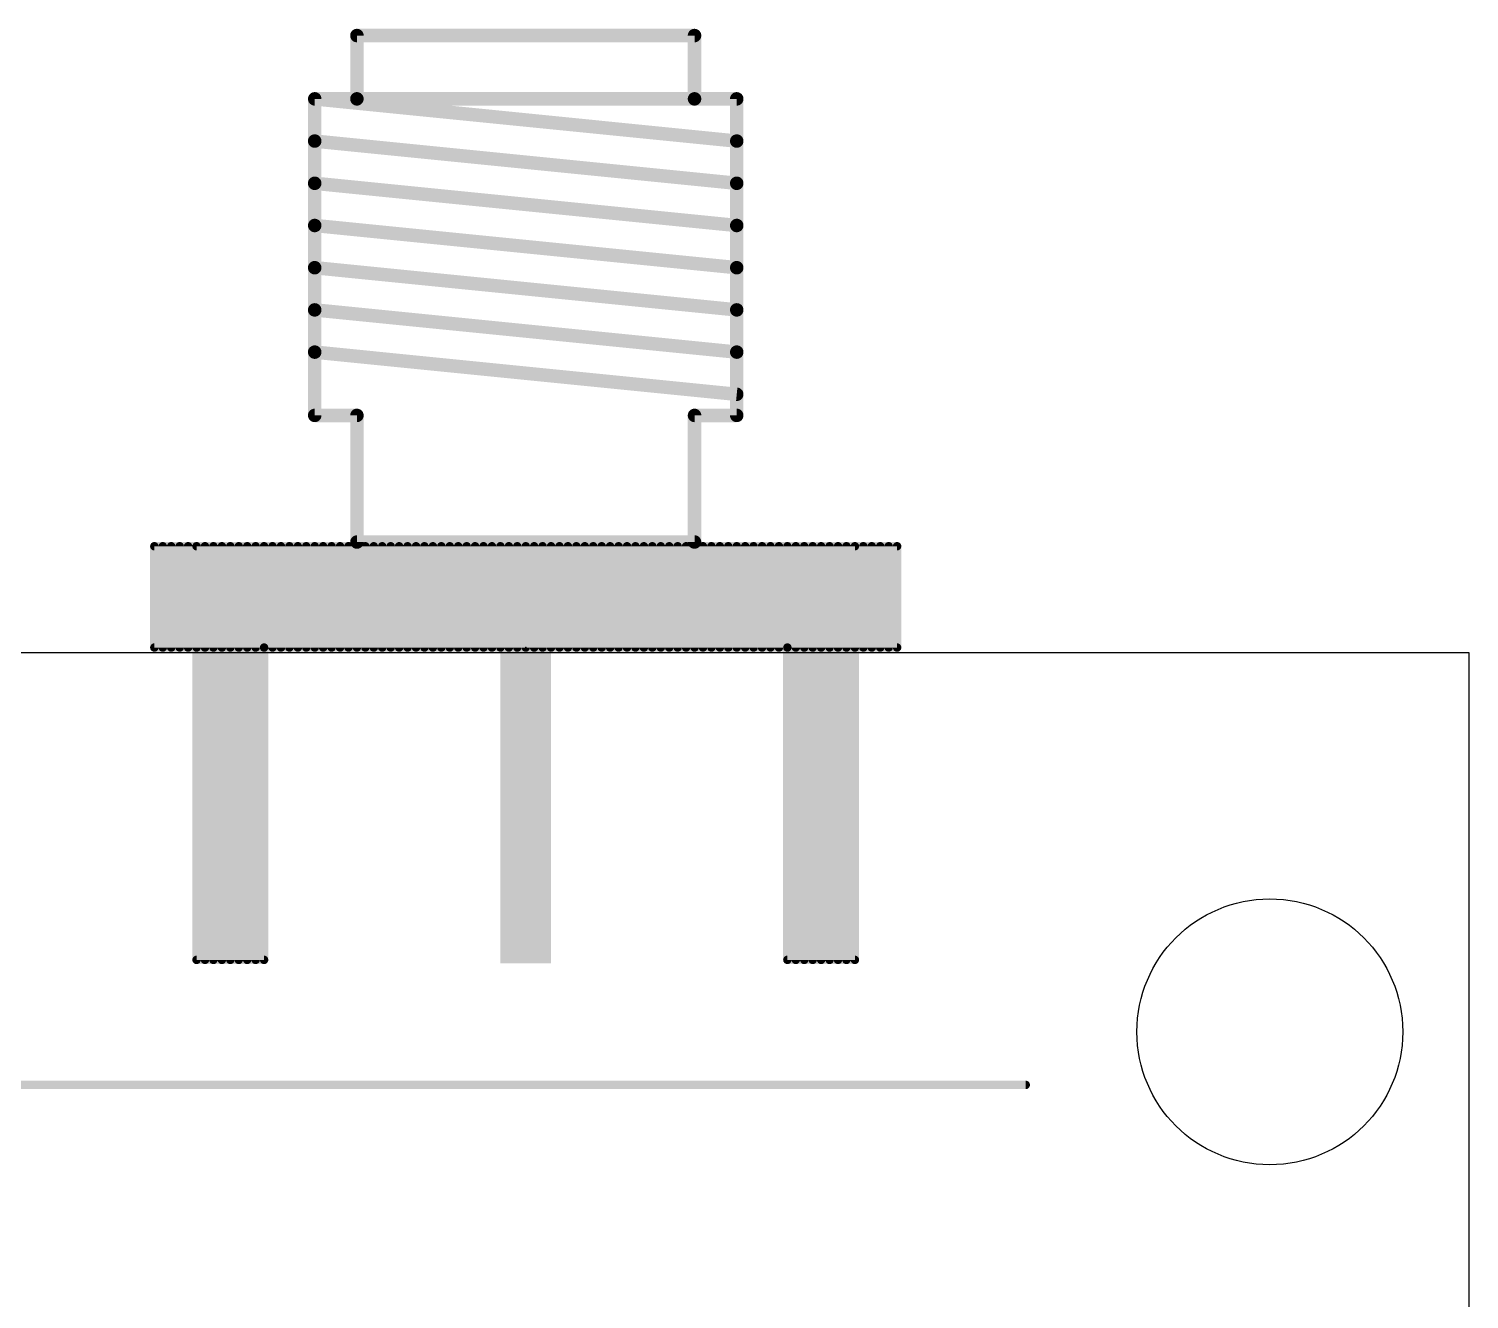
# Model space of a CAD drawing. Extents: x -5 to 95, y -7 to 91.
# Drawn here: x 73.33 to 95, y 71.98 to 91.09 of the extents above; entities that cross this region are included whole.
import ezdxf

# ---------------------------------------------------------------- set-up
doc = ezdxf.new("R2010")
doc.units = 0
for name, color, linetype in [('20', 7, 'CONTINUOUS'), ('22', 253, 'CONTINUOUS'), ('24', 7, 'CONTINUOUS'), ('52', 253, 'CONTINUOUS')]:
    doc.layers.add(name, color=color, linetype=linetype)

# ---------------------------------------------------------------- blocks, each defined once
blk = doc.blocks.new('RECT')
blk.add_solid([(-0.5, -0.5), (0.5, -0.5), (-0.5, 0.5), (0.5, 0.5)])

msp = doc.modelspace()

# ---------------------------------------------------------------- linework, layer by layer
at = {"layer": '20'}
for p, q in [((95, 81.7), (-5, 81.7)), ((95, -2.9), (95, 81.7))]:
    msp.add_line(p, q, dxfattribs=at)
msp.add_circle((92, 76), 2, dxfattribs=at)
at = {"layer": '22', "const_width": 0.127}
msp.add_lwpolyline([(88.3272, 75.2014), (70.5272, 75.2014)], dxfattribs=at)
at = {"layer": '22', "const_width": 0.0635}
msp.add_lwpolyline([(88.3272, 75.1697, 1), (88.3272, 75.2332)], format="xyb", dxfattribs=at)
at = {"layer": '24'}
msp.add_point((80.8039, 81.7817), dxfattribs=at)
at = {"layer": '52'}
for points, const_width in [([(78.2639, 90.9892), (78.2639, 90.0367)], 0.2032), ([(83.3439, 90.9892), (78.2639, 90.9892)], 0.2032), ([(83.3439, 90.0367), (83.3439, 90.9892)], 0.2032), ([(78.2639, 90.0367), (77.6289, 90.0367)], 0.2032), ([(77.6289, 90.0367), (77.6289, 89.4017)], 0.2032), ([(77.6289, 90.0367), (83.9789, 89.4017)], 0.2032), ([(78.2639, 90.0367), (83.3439, 90.0367)], 0.2032), ([(83.9789, 90.0367), (83.3439, 90.0367)], 0.2032), ([(83.9789, 89.4017), (83.9789, 90.0367)], 0.2032), ([(77.6289, 89.4017), (77.6289, 88.7667)], 0.2032), ([(77.6289, 89.4017), (83.9789, 88.7667)], 0.2032), ([(83.9789, 88.7667), (83.9789, 89.4017)], 0.2032), ([(77.6289, 88.7667), (77.6289, 88.1317)], 0.2032), ([(77.6289, 88.7667), (83.9789, 88.1317)], 0.2032), ([(83.9789, 88.1317), (83.9789, 88.7667)], 0.2032), ([(77.6289, 88.1317), (77.6289, 87.4967)], 0.2032), ([(77.6289, 88.1317), (83.9789, 87.4967)], 0.2032), ([(83.9789, 87.4967), (83.9789, 88.1317)], 0.2032), ([(77.6289, 87.4967), (77.6289, 86.8617)], 0.2032), ([(77.6289, 87.4967), (83.9789, 86.8617)], 0.2032), ([(83.9789, 86.8617), (83.9789, 87.4967)], 0.2032), ([(77.6289, 86.8617), (77.6289, 86.2267)], 0.2032), ([(77.6289, 86.8617), (83.9789, 86.2267)], 0.2032), ([(83.9789, 86.2267), (83.9789, 86.8617)], 0.2032), ([(77.6289, 86.2267), (77.6289, 85.2742)], 0.2032), ([(77.6289, 86.2267), (83.9789, 85.5917)], 0.2032), ([(83.9789, 85.2742), (83.9789, 86.2267)], 0.2032), ([(77.6289, 85.2742), (78.2639, 85.2742)], 0.2032), ([(78.2639, 85.2742), (78.2639, 83.3692)], 0.2032), ([(83.3439, 83.3692), (83.3439, 85.2742)], 0.2032), ([(83.3439, 85.2742), (83.9789, 85.2742)], 0.2032), ([(78.2639, 83.3692), (83.3439, 83.3692)], 0.2032), ([(75.2159, 83.3057), (75.2159, 81.7817)], 0.127), ([(86.3919, 83.3057), (75.2159, 83.3057)], 0.127), ([(75.3429, 83.3057), (75.3429, 81.7817)], 0.127), ([(75.4699, 83.3057), (75.4699, 81.7817)], 0.127), ([(75.5969, 83.3057), (75.5969, 81.7817)], 0.127), ([(75.7239, 83.3057), (75.7239, 81.7817)], 0.127), ([(75.8509, 83.3057), (75.8509, 77.0827)], 0.127), ([(85.7569, 83.3057), (75.8509, 83.3057)], 0.127), ([(75.8509, 83.3057), (75.8509, 81.7817)], 0.127), ([(75.9779, 83.3057), (75.9779, 77.0827)], 0.127), ([(75.9779, 83.3057), (75.9779, 81.7817)], 0.127), ([(76.1049, 83.3057), (76.1049, 77.0827)], 0.127), ([(76.1049, 83.3057), (76.1049, 81.7817)], 0.127), ([(76.2319, 83.3057), (76.2319, 77.0827)], 0.127), ([(76.2319, 83.3057), (76.2319, 81.7817)], 0.127), ([(76.3589, 83.3057), (76.3589, 77.0827)], 0.127), ([(76.3589, 83.3057), (76.3589, 81.7817)], 0.127), ([(76.4859, 83.3057), (76.4859, 77.0827)], 0.127), ([(76.4859, 83.3057), (76.4859, 81.7817)], 0.127), ([(76.6129, 83.3057), (76.6129, 77.0827)], 0.127), ([(76.6129, 83.3057), (76.6129, 81.7817)], 0.127), ([(76.7399, 83.3057), (76.7399, 77.0827)], 0.127), ([(76.7399, 83.3057), (76.7399, 81.7817)], 0.127), ([(76.8669, 83.3057), (76.8669, 77.0827)], 0.127), ([(76.8669, 83.3057), (76.8669, 81.7817)], 0.127), ([(76.9939, 83.3057), (76.9939, 81.7817)], 0.127), ([(76.9939, 83.3057), (76.9939, 81.7817)], 0.127), ([(77.1209, 83.3057), (77.1209, 81.7817)], 0.127), ([(77.1209, 83.3057), (77.1209, 81.7817)], 0.127), ([(77.2479, 83.3057), (77.2479, 81.7817)], 0.127), ([(77.2479, 83.3057), (77.2479, 81.7817)], 0.127), ([(77.3749, 83.3057), (77.3749, 81.7817)], 0.127), ([(77.3749, 83.3057), (77.3749, 81.7817)], 0.127), ([(77.5019, 83.3057), (77.5019, 81.7817)], 0.127), ([(77.5019, 83.3057), (77.5019, 81.7817)], 0.127), ([(77.6289, 83.3057), (77.6289, 81.7817)], 0.127), ([(77.6289, 83.3057), (77.6289, 81.7817)], 0.127), ([(77.7559, 83.3057), (77.7559, 81.7817)], 0.127), ([(77.7559, 83.3057), (77.7559, 81.7817)], 0.127), ([(77.8829, 83.3057), (77.8829, 81.7817)], 0.127), ([(77.8829, 83.3057), (77.8829, 81.7817)], 0.127), ([(78.0099, 83.3057), (78.0099, 81.7817)], 0.127), ([(78.0099, 83.3057), (78.0099, 81.7817)], 0.127), ([(78.1369, 83.3057), (78.1369, 81.7817)], 0.127), ([(78.1369, 83.3057), (78.1369, 81.7817)], 0.127), ([(78.2639, 83.3057), (78.2639, 81.7817)], 0.127), ([(78.2639, 83.3057), (78.2639, 81.7817)], 0.127), ([(78.3909, 83.3057), (78.3909, 81.7817)], 0.127), ([(78.3909, 83.3057), (78.3909, 81.7817)], 0.127), ([(78.5179, 83.3057), (78.5179, 81.7817)], 0.127), ([(78.5179, 83.3057), (78.5179, 81.7817)], 0.127), ([(78.6449, 83.3057), (78.6449, 81.7817)], 0.127), ([(78.6449, 83.3057), (78.6449, 81.7817)], 0.127), ([(78.7719, 83.3057), (78.7719, 81.7817)], 0.127), ([(78.7719, 83.3057), (78.7719, 81.7817)], 0.127), ([(78.8989, 83.3057), (78.8989, 81.7817)], 0.127), ([(78.8989, 83.3057), (78.8989, 81.7817)], 0.127), ([(79.0259, 83.3057), (79.0259, 81.7817)], 0.127), ([(79.0259, 83.3057), (79.0259, 81.7817)], 0.127), ([(79.1529, 83.3057), (79.1529, 81.7817)], 0.127), ([(79.1529, 83.3057), (79.1529, 81.7817)], 0.127), ([(79.2799, 83.3057), (79.2799, 81.7817)], 0.127), ([(79.2799, 83.3057), (79.2799, 81.7817)], 0.127), ([(79.4069, 83.3057), (79.4069, 81.7817)], 0.127), ([(79.4069, 83.3057), (79.4069, 81.7817)], 0.127), ([(79.5339, 83.3057), (79.5339, 81.7817)], 0.127), ([(79.5339, 83.3057), (79.5339, 81.7817)], 0.127), ([(79.6609, 83.3057), (79.6609, 81.7817)], 0.127), ([(79.6609, 83.3057), (79.6609, 81.7817)], 0.127), ([(79.7879, 83.3057), (79.7879, 81.7817)], 0.127), ([(79.7879, 83.3057), (79.7879, 81.7817)], 0.127), ([(79.9149, 83.3057), (79.9149, 81.7817)], 0.127), ([(79.9149, 83.3057), (79.9149, 81.7817)], 0.127), ([(80.0419, 83.3057), (80.0419, 81.7817)], 0.127), ([(80.0419, 83.3057), (80.0419, 81.7817)], 0.127), ([(80.1689, 83.3057), (80.1689, 81.7817)], 0.127), ([(80.1689, 83.3057), (80.1689, 81.7817)], 0.127), ([(80.2959, 83.3057), (80.2959, 81.7817)], 0.127), ([(80.2959, 83.3057), (80.2959, 81.7817)], 0.127), ([(80.4229, 83.3057), (80.4229, 81.7817)], 0.127), ([(80.4229, 83.3057), (80.4229, 81.7817)], 0.127), ([(80.5499, 83.3057), (80.5499, 81.7817)], 0.127), ([(80.5499, 83.3057), (80.5499, 81.7817)], 0.127), ([(80.6769, 83.3057), (80.6769, 81.7817)], 0.127), ([(80.6769, 83.3057), (80.6769, 81.7817)], 0.127), ([(80.8039, 83.3057), (80.8039, 81.7817)], 0.127), ([(80.8039, 83.3057), (80.8039, 81.7817)], 0.127), ([(80.9309, 83.3057), (80.9309, 81.7817)], 0.127), ([(80.9309, 83.3057), (80.9309, 81.7817)], 0.127), ([(81.0579, 83.3057), (81.0579, 81.7817)], 0.127), ([(81.0579, 83.3057), (81.0579, 81.7817)], 0.127), ([(81.1849, 83.3057), (81.1849, 81.7817)], 0.127), ([(81.1849, 83.3057), (81.1849, 81.7817)], 0.127), ([(81.3119, 83.3057), (81.3119, 81.7817)], 0.127), ([(81.3119, 83.3057), (81.3119, 81.7817)], 0.127), ([(81.4389, 83.3057), (81.4389, 81.7817)], 0.127), ([(81.4389, 83.3057), (81.4389, 81.7817)], 0.127), ([(81.5659, 83.3057), (81.5659, 81.7817)], 0.127), ([(81.5659, 83.3057), (81.5659, 81.7817)], 0.127), ([(81.6929, 83.3057), (81.6929, 81.7817)], 0.127), ([(81.6929, 83.3057), (81.6929, 81.7817)], 0.127), ([(81.8199, 83.3057), (81.8199, 81.7817)], 0.127), ([(81.8199, 83.3057), (81.8199, 81.7817)], 0.127), ([(81.9469, 83.3057), (81.9469, 81.7817)], 0.127), ([(81.9469, 83.3057), (81.9469, 81.7817)], 0.127), ([(82.0739, 83.3057), (82.0739, 81.7817)], 0.127), ([(82.0739, 83.3057), (82.0739, 81.7817)], 0.127), ([(82.2009, 83.3057), (82.2009, 81.7817)], 0.127), ([(82.2009, 83.3057), (82.2009, 81.7817)], 0.127), ([(82.3279, 83.3057), (82.3279, 81.7817)], 0.127), ([(82.3279, 83.3057), (82.3279, 81.7817)], 0.127), ([(82.4549, 83.3057), (82.4549, 81.7817)], 0.127), ([(82.4549, 83.3057), (82.4549, 81.7817)], 0.127), ([(82.5819, 83.3057), (82.5819, 81.7817)], 0.127), ([(82.5819, 83.3057), (82.5819, 81.7817)], 0.127), ([(82.7089, 83.3057), (82.7089, 81.7817)], 0.127), ([(82.7089, 83.3057), (82.7089, 81.7817)], 0.127), ([(82.8359, 83.3057), (82.8359, 81.7817)], 0.127), ([(82.8359, 83.3057), (82.8359, 81.7817)], 0.127), ([(82.9629, 83.3057), (82.9629, 81.7817)], 0.127), ([(82.9629, 83.3057), (82.9629, 81.7817)], 0.127), ([(83.0899, 83.3057), (83.0899, 81.7817)], 0.127), ([(83.0899, 83.3057), (83.0899, 81.7817)], 0.127), ([(83.2169, 83.3057), (83.2169, 81.7817)], 0.127), ([(83.2169, 83.3057), (83.2169, 81.7817)], 0.127), ([(83.3439, 83.3057), (83.3439, 81.7817)], 0.127), ([(83.3439, 83.3057), (83.3439, 81.7817)], 0.127), ([(83.4709, 83.3057), (83.4709, 81.7817)], 0.127), ([(83.4709, 83.3057), (83.4709, 81.7817)], 0.127), ([(83.5979, 83.3057), (83.5979, 81.7817)], 0.127), ([(83.5979, 83.3057), (83.5979, 81.7817)], 0.127), ([(83.7249, 83.3057), (83.7249, 81.7817)], 0.127), ([(83.7249, 83.3057), (83.7249, 81.7817)], 0.127), ([(83.8519, 83.3057), (83.8519, 81.7817)], 0.127), ([(83.8519, 83.3057), (83.8519, 81.7817)], 0.127), ([(83.9789, 83.3057), (83.9789, 81.7817)], 0.127), ([(83.9789, 83.3057), (83.9789, 81.7817)], 0.127), ([(84.1059, 83.3057), (84.1059, 81.7817)], 0.127), ([(84.1059, 83.3057), (84.1059, 81.7817)], 0.127), ([(84.2329, 83.3057), (84.2329, 81.7817)], 0.127), ([(84.2329, 83.3057), (84.2329, 81.7817)], 0.127), ([(84.3599, 83.3057), (84.3599, 81.7817)], 0.127), ([(84.3599, 83.3057), (84.3599, 81.7817)], 0.127), ([(84.4869, 83.3057), (84.4869, 81.7817)], 0.127), ([(84.4869, 83.3057), (84.4869, 81.7817)], 0.127), ([(84.6139, 83.3057), (84.6139, 81.7817)], 0.127), ([(84.6139, 83.3057), (84.6139, 81.7817)], 0.127), ([(84.7409, 83.3057), (84.7409, 81.7817)], 0.127), ([(84.7409, 83.3057), (84.7409, 81.7817)], 0.127), ([(84.8679, 83.3057), (84.8679, 77.0827)], 0.127), ([(84.8679, 83.3057), (84.8679, 81.7817)], 0.127), ([(84.9949, 83.3057), (84.9949, 77.0827)], 0.127), ([(84.9949, 83.3057), (84.9949, 81.7817)], 0.127), ([(85.1219, 83.3057), (85.1219, 77.0827)], 0.127), ([(85.1219, 83.3057), (85.1219, 81.7817)], 0.127), ([(85.2489, 83.3057), (85.2489, 77.0827)], 0.127), ([(85.2489, 83.3057), (85.2489, 81.7817)], 0.127), ([(85.3759, 83.3057), (85.3759, 77.0827)], 0.127), ([(85.3759, 83.3057), (85.3759, 81.7817)], 0.127), ([(85.5029, 83.3057), (85.5029, 77.0827)], 0.127), ([(85.5029, 83.3057), (85.5029, 81.7817)], 0.127), ([(85.6299, 83.3057), (85.6299, 77.0827)], 0.127), ([(85.6299, 83.3057), (85.6299, 81.7817)], 0.127), ([(85.7569, 77.0827), (85.7569, 83.3057)], 0.127), ([(85.7569, 83.3057), (85.7569, 77.0827)], 0.127), ([(85.7569, 83.3057), (85.7569, 81.7817)], 0.127), ([(85.8839, 83.3057), (85.8839, 81.7817)], 0.127), ([(86.0109, 83.3057), (86.0109, 81.7817)], 0.127), ([(86.1379, 83.3057), (86.1379, 81.7817)], 0.127), ([(86.2649, 83.3057), (86.2649, 81.7817)], 0.127), ([(86.3919, 81.7817), (86.3919, 83.3057)], 0.127), ([(86.3919, 83.3057), (86.3919, 81.7817)], 0.127), ([(75.2159, 81.7817), (86.3919, 81.7817)], 0.127), ([(76.8669, 77.0827), (76.8669, 81.7817)], 0.127), ([(76.8669, 81.7817), (84.7409, 81.7817)], 0.127), ([(84.7409, 81.7817), (84.7409, 77.0827)], 0.127), ([(75.8509, 77.0827), (76.8669, 77.0827)], 0.127), ([(84.7409, 77.0827), (85.7569, 77.0827)], 0.127)]:
    msp.add_lwpolyline(points, dxfattribs=dict(at, const_width=const_width))
for points, const_width in [([(78.3147, 90.9892, 1), (78.2131, 90.9892)], 0.1016), ([(78.2639, 91.04, 1), (78.2639, 90.9384)], 0.1016), ([(83.3947, 90.9892, 1), (83.2931, 90.9892)], 0.1016), ([(83.3439, 90.9384, 1), (83.3439, 91.04)], 0.1016), ([(77.6339, 90.0873, 1), (77.6238, 89.9862)], 0.1016), ([(77.6289, 90.0875, 1), (77.6289, 89.9859)], 0.1016), ([(77.6797, 90.0367, 1), (77.5781, 90.0367)], 0.1016), ([(78.2639, 90.0875, 1), (78.2639, 89.9859)], 0.1016), ([(78.2131, 90.0367, 1), (78.3147, 90.0367)], 0.1016), ([(78.2639, 89.9859, 1), (78.2639, 90.0875)], 0.1016), ([(83.3439, 90.0875, 1), (83.3439, 89.9859)], 0.1016), ([(83.2931, 90.0367, 1), (83.3947, 90.0367)], 0.1016), ([(83.3439, 89.9859, 1), (83.3439, 90.0875)], 0.1016), ([(84.0297, 90.0367, 1), (83.9281, 90.0367)], 0.1016), ([(83.9789, 89.9859, 1), (83.9789, 90.0875)], 0.1016), ([(77.6339, 89.4523, 1), (77.6238, 89.3512)], 0.1016), ([(77.6797, 89.4017, 1), (77.5781, 89.4017)], 0.1016), ([(77.5781, 89.4017, 1), (77.6797, 89.4017)], 0.1016), ([(84.0297, 89.4017, 1), (83.9281, 89.4017)], 0.1016), ([(83.9281, 89.4017, 1), (84.0297, 89.4017)], 0.1016), ([(83.9738, 89.3512, 1), (83.9839, 89.4523)], 0.1016), ([(77.6339, 88.8173, 1), (77.6238, 88.7162)], 0.1016), ([(77.6797, 88.7667, 1), (77.5781, 88.7667)], 0.1016), ([(84.0297, 88.7667, 1), (83.9281, 88.7667)], 0.1016), ([(83.9738, 88.7162, 1), (83.9839, 88.8173)], 0.1016), ([(77.5781, 88.7667, 1), (77.6797, 88.7667)], 0.1016), ([(83.9281, 88.7667, 1), (84.0297, 88.7667)], 0.1016), ([(77.6339, 88.1823, 1), (77.6238, 88.0812)], 0.1016), ([(77.6797, 88.1317, 1), (77.5781, 88.1317)], 0.1016), ([(84.0297, 88.1317, 1), (83.9281, 88.1317)], 0.1016), ([(83.9738, 88.0812, 1), (83.9839, 88.1823)], 0.1016), ([(77.5781, 88.1317, 1), (77.6797, 88.1317)], 0.1016), ([(83.9281, 88.1317, 1), (84.0297, 88.1317)], 0.1016), ([(77.6339, 87.5473, 1), (77.6238, 87.4462)], 0.1016), ([(77.6797, 87.4967, 1), (77.5781, 87.4967)], 0.1016), ([(84.0297, 87.4967, 1), (83.9281, 87.4967)], 0.1016), ([(83.9738, 87.4462, 1), (83.9839, 87.5473)], 0.1016), ([(77.5781, 87.4967, 1), (77.6797, 87.4967)], 0.1016), ([(83.9281, 87.4967, 1), (84.0297, 87.4967)], 0.1016), ([(77.6339, 86.9123, 1), (77.6238, 86.8112)], 0.1016), ([(77.6797, 86.8617, 1), (77.5781, 86.8617)], 0.1016), ([(77.5781, 86.8617, 1), (77.6797, 86.8617)], 0.1016), ([(84.0297, 86.8617, 1), (83.9281, 86.8617)], 0.1016), ([(83.9281, 86.8617, 1), (84.0297, 86.8617)], 0.1016), ([(83.9738, 86.8112, 1), (83.9839, 86.9123)], 0.1016), ([(77.6339, 86.2773, 1), (77.6238, 86.1762)], 0.1016), ([(77.6797, 86.2267, 1), (77.5781, 86.2267)], 0.1016), ([(77.5781, 86.2267, 1), (77.6797, 86.2267)], 0.1016), ([(84.0297, 86.2267, 1), (83.9281, 86.2267)], 0.1016), ([(83.9281, 86.2267, 1), (84.0297, 86.2267)], 0.1016), ([(83.9738, 86.1762, 1), (83.9839, 86.2773)], 0.1016), ([(83.9738, 85.5412, 1), (83.9839, 85.6423)], 0.1016), ([(77.6289, 85.325, 1), (77.6289, 85.2234)], 0.1016), ([(77.5781, 85.2742, 1), (77.6797, 85.2742)], 0.1016), ([(78.3147, 85.2742, 1), (78.2131, 85.2742)], 0.1016), ([(78.2639, 85.2234, 1), (78.2639, 85.325)], 0.1016), ([(83.3947, 85.2742, 1), (83.2931, 85.2742)], 0.1016), ([(83.3439, 85.325, 1), (83.3439, 85.2234)], 0.1016), ([(83.9281, 85.2742, 1), (84.0297, 85.2742)], 0.1016), ([(83.9789, 85.2234, 1), (83.9789, 85.325)], 0.1016), ([(78.2639, 83.42, 1), (78.2639, 83.3184)], 0.1016), ([(83.3439, 83.3184, 1), (83.3439, 83.42)], 0.1016), ([(75.2476, 83.3057, 1), (75.1841, 83.3057)], 0.0635), ([(75.2159, 83.3375, 1), (75.2159, 83.274)], 0.0635), ([(75.3746, 83.3057, 1), (75.3111, 83.3057)], 0.0635), ([(75.5016, 83.3057, 1), (75.4381, 83.3057)], 0.0635), ([(75.6286, 83.3057, 1), (75.5651, 83.3057)], 0.0635), ([(75.7556, 83.3057, 1), (75.6921, 83.3057)], 0.0635), ([(75.8509, 83.3375, 1), (75.8509, 83.274)], 0.0635), ([(75.8826, 83.3057, 1), (75.8191, 83.3057)], 0.0635), ([(75.8826, 83.3057, 1), (75.8191, 83.3057)], 0.0635), ([(76.0096, 83.3057, 1), (75.9461, 83.3057)], 0.0635), ([(76.0096, 83.3057, 1), (75.9461, 83.3057)], 0.0635), ([(76.1366, 83.3057, 1), (76.0731, 83.3057)], 0.0635), ([(76.1366, 83.3057, 1), (76.0731, 83.3057)], 0.0635), ([(76.2636, 83.3057, 1), (76.2001, 83.3057)], 0.0635), ([(76.2636, 83.3057, 1), (76.2001, 83.3057)], 0.0635), ([(76.3906, 83.3057, 1), (76.3271, 83.3057)], 0.0635), ([(76.3906, 83.3057, 1), (76.3271, 83.3057)], 0.0635), ([(76.5176, 83.3057, 1), (76.4541, 83.3057)], 0.0635), ([(76.5176, 83.3057, 1), (76.4541, 83.3057)], 0.0635), ([(76.6446, 83.3057, 1), (76.5811, 83.3057)], 0.0635), ([(76.6446, 83.3057, 1), (76.5811, 83.3057)], 0.0635), ([(76.7716, 83.3057, 1), (76.7081, 83.3057)], 0.0635), ([(76.7716, 83.3057, 1), (76.7081, 83.3057)], 0.0635), ([(76.8986, 83.3057, 1), (76.8351, 83.3057)], 0.0635), ([(76.8986, 83.3057, 1), (76.8351, 83.3057)], 0.0635), ([(77.0256, 83.3057, 1), (76.9621, 83.3057)], 0.0635), ([(77.0256, 83.3057, 1), (76.9621, 83.3057)], 0.0635), ([(77.1526, 83.3057, 1), (77.0891, 83.3057)], 0.0635), ([(77.1526, 83.3057, 1), (77.0891, 83.3057)], 0.0635), ([(77.2796, 83.3057, 1), (77.2161, 83.3057)], 0.0635), ([(77.2796, 83.3057, 1), (77.2161, 83.3057)], 0.0635), ([(77.4066, 83.3057, 1), (77.3431, 83.3057)], 0.0635), ([(77.4066, 83.3057, 1), (77.3431, 83.3057)], 0.0635), ([(77.5336, 83.3057, 1), (77.4701, 83.3057)], 0.0635), ([(77.5336, 83.3057, 1), (77.4701, 83.3057)], 0.0635), ([(77.6606, 83.3057, 1), (77.5971, 83.3057)], 0.0635), ([(77.6606, 83.3057, 1), (77.5971, 83.3057)], 0.0635), ([(77.7876, 83.3057, 1), (77.7241, 83.3057)], 0.0635), ([(77.7876, 83.3057, 1), (77.7241, 83.3057)], 0.0635), ([(77.9146, 83.3057, 1), (77.8511, 83.3057)], 0.0635), ([(77.9146, 83.3057, 1), (77.8511, 83.3057)], 0.0635), ([(78.0416, 83.3057, 1), (77.9781, 83.3057)], 0.0635), ([(78.0416, 83.3057, 1), (77.9781, 83.3057)], 0.0635), ([(78.1686, 83.3057, 1), (78.1051, 83.3057)], 0.0635), ([(78.1686, 83.3057, 1), (78.1051, 83.3057)], 0.0635), ([(78.2131, 83.3692, 1), (78.3147, 83.3692)], 0.1016), ([(78.2956, 83.3057, 1), (78.2321, 83.3057)], 0.0635), ([(78.2956, 83.3057, 1), (78.2321, 83.3057)], 0.0635), ([(78.4226, 83.3057, 1), (78.3591, 83.3057)], 0.0635), ([(78.4226, 83.3057, 1), (78.3591, 83.3057)], 0.0635), ([(78.5496, 83.3057, 1), (78.4861, 83.3057)], 0.0635), ([(78.5496, 83.3057, 1), (78.4861, 83.3057)], 0.0635), ([(78.6766, 83.3057, 1), (78.6131, 83.3057)], 0.0635), ([(78.6766, 83.3057, 1), (78.6131, 83.3057)], 0.0635), ([(78.8036, 83.3057, 1), (78.7401, 83.3057)], 0.0635), ([(78.8036, 83.3057, 1), (78.7401, 83.3057)], 0.0635), ([(78.9306, 83.3057, 1), (78.8671, 83.3057)], 0.0635), ([(78.9306, 83.3057, 1), (78.8671, 83.3057)], 0.0635), ([(79.0576, 83.3057, 1), (78.9941, 83.3057)], 0.0635), ([(79.0576, 83.3057, 1), (78.9941, 83.3057)], 0.0635), ([(79.1846, 83.3057, 1), (79.1211, 83.3057)], 0.0635), ([(79.1846, 83.3057, 1), (79.1211, 83.3057)], 0.0635), ([(79.3116, 83.3057, 1), (79.2481, 83.3057)], 0.0635), ([(79.3116, 83.3057, 1), (79.2481, 83.3057)], 0.0635), ([(79.4386, 83.3057, 1), (79.3751, 83.3057)], 0.0635), ([(79.4386, 83.3057, 1), (79.3751, 83.3057)], 0.0635), ([(79.5656, 83.3057, 1), (79.5021, 83.3057)], 0.0635), ([(79.5656, 83.3057, 1), (79.5021, 83.3057)], 0.0635), ([(79.6926, 83.3057, 1), (79.6291, 83.3057)], 0.0635), ([(79.6926, 83.3057, 1), (79.6291, 83.3057)], 0.0635), ([(79.8196, 83.3057, 1), (79.7561, 83.3057)], 0.0635), ([(79.8196, 83.3057, 1), (79.7561, 83.3057)], 0.0635), ([(79.9466, 83.3057, 1), (79.8831, 83.3057)], 0.0635), ([(79.9466, 83.3057, 1), (79.8831, 83.3057)], 0.0635), ([(80.0736, 83.3057, 1), (80.0101, 83.3057)], 0.0635), ([(80.0736, 83.3057, 1), (80.0101, 83.3057)], 0.0635), ([(80.2006, 83.3057, 1), (80.1371, 83.3057)], 0.0635), ([(80.2006, 83.3057, 1), (80.1371, 83.3057)], 0.0635), ([(80.3276, 83.3057, 1), (80.2641, 83.3057)], 0.0635), ([(80.3276, 83.3057, 1), (80.2641, 83.3057)], 0.0635), ([(80.4546, 83.3057, 1), (80.3911, 83.3057)], 0.0635), ([(80.4546, 83.3057, 1), (80.3911, 83.3057)], 0.0635), ([(80.5816, 83.3057, 1), (80.5181, 83.3057)], 0.0635), ([(80.5816, 83.3057, 1), (80.5181, 83.3057)], 0.0635), ([(80.7086, 83.3057, 1), (80.6451, 83.3057)], 0.0635), ([(80.7086, 83.3057, 1), (80.6451, 83.3057)], 0.0635), ([(80.8356, 83.3057, 1), (80.7721, 83.3057)], 0.0635), ([(80.8356, 83.3057, 1), (80.7721, 83.3057)], 0.0635), ([(80.9626, 83.3057, 1), (80.8991, 83.3057)], 0.0635), ([(80.9626, 83.3057, 1), (80.8991, 83.3057)], 0.0635), ([(81.0896, 83.3057, 1), (81.0261, 83.3057)], 0.0635), ([(81.0896, 83.3057, 1), (81.0261, 83.3057)], 0.0635), ([(81.2166, 83.3057, 1), (81.1531, 83.3057)], 0.0635), ([(81.2166, 83.3057, 1), (81.1531, 83.3057)], 0.0635), ([(81.3436, 83.3057, 1), (81.2801, 83.3057)], 0.0635), ([(81.3436, 83.3057, 1), (81.2801, 83.3057)], 0.0635), ([(81.4706, 83.3057, 1), (81.4071, 83.3057)], 0.0635), ([(81.4706, 83.3057, 1), (81.4071, 83.3057)], 0.0635), ([(81.5976, 83.3057, 1), (81.5341, 83.3057)], 0.0635), ([(81.5976, 83.3057, 1), (81.5341, 83.3057)], 0.0635), ([(81.7246, 83.3057, 1), (81.6611, 83.3057)], 0.0635), ([(81.7246, 83.3057, 1), (81.6611, 83.3057)], 0.0635), ([(81.8516, 83.3057, 1), (81.7881, 83.3057)], 0.0635), ([(81.8516, 83.3057, 1), (81.7881, 83.3057)], 0.0635), ([(81.9786, 83.3057, 1), (81.9151, 83.3057)], 0.0635), ([(81.9786, 83.3057, 1), (81.9151, 83.3057)], 0.0635), ([(82.1056, 83.3057, 1), (82.0421, 83.3057)], 0.0635), ([(82.1056, 83.3057, 1), (82.0421, 83.3057)], 0.0635), ([(82.2326, 83.3057, 1), (82.1691, 83.3057)], 0.0635), ([(82.2326, 83.3057, 1), (82.1691, 83.3057)], 0.0635), ([(82.3596, 83.3057, 1), (82.2961, 83.3057)], 0.0635), ([(82.3596, 83.3057, 1), (82.2961, 83.3057)], 0.0635), ([(82.4866, 83.3057, 1), (82.4231, 83.3057)], 0.0635), ([(82.4866, 83.3057, 1), (82.4231, 83.3057)], 0.0635), ([(82.6136, 83.3057, 1), (82.5501, 83.3057)], 0.0635), ([(82.6136, 83.3057, 1), (82.5501, 83.3057)], 0.0635), ([(82.7406, 83.3057, 1), (82.6771, 83.3057)], 0.0635), ([(82.7406, 83.3057, 1), (82.6771, 83.3057)], 0.0635), ([(82.8676, 83.3057, 1), (82.8041, 83.3057)], 0.0635), ([(82.8676, 83.3057, 1), (82.8041, 83.3057)], 0.0635), ([(82.9946, 83.3057, 1), (82.9311, 83.3057)], 0.0635), ([(82.9946, 83.3057, 1), (82.9311, 83.3057)], 0.0635), ([(83.1216, 83.3057, 1), (83.0581, 83.3057)], 0.0635), ([(83.1216, 83.3057, 1), (83.0581, 83.3057)], 0.0635), ([(83.2486, 83.3057, 1), (83.1851, 83.3057)], 0.0635), ([(83.2486, 83.3057, 1), (83.1851, 83.3057)], 0.0635), ([(83.2931, 83.3692, 1), (83.3947, 83.3692)], 0.1016), ([(83.3756, 83.3057, 1), (83.3121, 83.3057)], 0.0635), ([(83.3756, 83.3057, 1), (83.3121, 83.3057)], 0.0635), ([(83.5026, 83.3057, 1), (83.4391, 83.3057)], 0.0635), ([(83.5026, 83.3057, 1), (83.4391, 83.3057)], 0.0635), ([(83.6296, 83.3057, 1), (83.5661, 83.3057)], 0.0635), ([(83.6296, 83.3057, 1), (83.5661, 83.3057)], 0.0635), ([(83.7566, 83.3057, 1), (83.6931, 83.3057)], 0.0635), ([(83.7566, 83.3057, 1), (83.6931, 83.3057)], 0.0635), ([(83.8836, 83.3057, 1), (83.8201, 83.3057)], 0.0635), ([(83.8836, 83.3057, 1), (83.8201, 83.3057)], 0.0635), ([(84.0106, 83.3057, 1), (83.9471, 83.3057)], 0.0635), ([(84.0106, 83.3057, 1), (83.9471, 83.3057)], 0.0635), ([(84.1376, 83.3057, 1), (84.0741, 83.3057)], 0.0635), ([(84.1376, 83.3057, 1), (84.0741, 83.3057)], 0.0635), ([(84.2646, 83.3057, 1), (84.2011, 83.3057)], 0.0635), ([(84.2646, 83.3057, 1), (84.2011, 83.3057)], 0.0635), ([(84.3916, 83.3057, 1), (84.3281, 83.3057)], 0.0635), ([(84.3916, 83.3057, 1), (84.3281, 83.3057)], 0.0635), ([(84.5186, 83.3057, 1), (84.4551, 83.3057)], 0.0635), ([(84.5186, 83.3057, 1), (84.4551, 83.3057)], 0.0635), ([(84.6456, 83.3057, 1), (84.5821, 83.3057)], 0.0635), ([(84.6456, 83.3057, 1), (84.5821, 83.3057)], 0.0635), ([(84.7726, 83.3057, 1), (84.7091, 83.3057)], 0.0635), ([(84.7726, 83.3057, 1), (84.7091, 83.3057)], 0.0635), ([(84.8996, 83.3057, 1), (84.8361, 83.3057)], 0.0635), ([(84.8996, 83.3057, 1), (84.8361, 83.3057)], 0.0635), ([(85.0266, 83.3057, 1), (84.9631, 83.3057)], 0.0635), ([(85.0266, 83.3057, 1), (84.9631, 83.3057)], 0.0635), ([(85.1536, 83.3057, 1), (85.0901, 83.3057)], 0.0635), ([(85.1536, 83.3057, 1), (85.0901, 83.3057)], 0.0635), ([(85.2806, 83.3057, 1), (85.2171, 83.3057)], 0.0635), ([(85.2806, 83.3057, 1), (85.2171, 83.3057)], 0.0635), ([(85.4076, 83.3057, 1), (85.3441, 83.3057)], 0.0635), ([(85.4076, 83.3057, 1), (85.3441, 83.3057)], 0.0635), ([(85.5346, 83.3057, 1), (85.4711, 83.3057)], 0.0635), ([(85.5346, 83.3057, 1), (85.4711, 83.3057)], 0.0635), ([(85.6616, 83.3057, 1), (85.5981, 83.3057)], 0.0635), ([(85.6616, 83.3057, 1), (85.5981, 83.3057)], 0.0635), ([(85.7886, 83.3057, 1), (85.7251, 83.3057)], 0.0635), ([(85.7886, 83.3057, 1), (85.7251, 83.3057)], 0.0635), ([(85.7886, 83.3057, 1), (85.7251, 83.3057)], 0.0635), ([(85.7569, 83.274, 1), (85.7569, 83.3375)], 0.0635), ([(85.9156, 83.3057, 1), (85.8521, 83.3057)], 0.0635), ([(86.0426, 83.3057, 1), (85.9791, 83.3057)], 0.0635), ([(86.1696, 83.3057, 1), (86.1061, 83.3057)], 0.0635), ([(86.2966, 83.3057, 1), (86.2331, 83.3057)], 0.0635), ([(86.4236, 83.3057, 1), (86.3601, 83.3057)], 0.0635), ([(86.4236, 83.3057, 1), (86.3601, 83.3057)], 0.0635), ([(86.3919, 83.274, 1), (86.3919, 83.3375)], 0.0635), ([(75.1841, 81.7817, 1), (75.2476, 81.7817)], 0.0635), ([(75.2159, 81.8135, 1), (75.2159, 81.75)], 0.0635), ([(75.3111, 81.7817, 1), (75.3746, 81.7817)], 0.0635), ([(75.4381, 81.7817, 1), (75.5016, 81.7817)], 0.0635), ([(75.5651, 81.7817, 1), (75.6286, 81.7817)], 0.0635), ([(75.6921, 81.7817, 1), (75.7556, 81.7817)], 0.0635), ([(75.8191, 81.7817, 1), (75.8826, 81.7817)], 0.0635), ([(75.9461, 81.7817, 1), (76.0096, 81.7817)], 0.0635), ([(76.0731, 81.7817, 1), (76.1366, 81.7817)], 0.0635), ([(76.2001, 81.7817, 1), (76.2636, 81.7817)], 0.0635), ([(76.3271, 81.7817, 1), (76.3906, 81.7817)], 0.0635), ([(76.4541, 81.7817, 1), (76.5176, 81.7817)], 0.0635), ([(76.5811, 81.7817, 1), (76.6446, 81.7817)], 0.0635), ([(76.7081, 81.7817, 1), (76.7716, 81.7817)], 0.0635), ([(76.8986, 81.7817, 1), (76.8351, 81.7817)], 0.0635), ([(76.8351, 81.7817, 1), (76.8986, 81.7817)], 0.0635), ([(76.8669, 81.8135, 1), (76.8669, 81.75)], 0.0635), ([(76.9621, 81.7817, 1), (77.0256, 81.7817)], 0.0635), ([(76.9621, 81.7817, 1), (77.0256, 81.7817)], 0.0635), ([(77.0891, 81.7817, 1), (77.1526, 81.7817)], 0.0635), ([(77.0891, 81.7817, 1), (77.1526, 81.7817)], 0.0635), ([(77.2161, 81.7817, 1), (77.2796, 81.7817)], 0.0635), ([(77.2161, 81.7817, 1), (77.2796, 81.7817)], 0.0635), ([(77.3431, 81.7817, 1), (77.4066, 81.7817)], 0.0635), ([(77.3431, 81.7817, 1), (77.4066, 81.7817)], 0.0635), ([(77.4701, 81.7817, 1), (77.5336, 81.7817)], 0.0635), ([(77.4701, 81.7817, 1), (77.5336, 81.7817)], 0.0635), ([(77.5971, 81.7817, 1), (77.6606, 81.7817)], 0.0635), ([(77.5971, 81.7817, 1), (77.6606, 81.7817)], 0.0635), ([(77.7241, 81.7817, 1), (77.7876, 81.7817)], 0.0635), ([(77.7241, 81.7817, 1), (77.7876, 81.7817)], 0.0635), ([(77.8511, 81.7817, 1), (77.9146, 81.7817)], 0.0635), ([(77.8511, 81.7817, 1), (77.9146, 81.7817)], 0.0635), ([(77.9781, 81.7817, 1), (78.0416, 81.7817)], 0.0635), ([(77.9781, 81.7817, 1), (78.0416, 81.7817)], 0.0635), ([(78.1051, 81.7817, 1), (78.1686, 81.7817)], 0.0635), ([(78.1051, 81.7817, 1), (78.1686, 81.7817)], 0.0635), ([(78.2321, 81.7817, 1), (78.2956, 81.7817)], 0.0635), ([(78.2321, 81.7817, 1), (78.2956, 81.7817)], 0.0635), ([(78.3591, 81.7817, 1), (78.4226, 81.7817)], 0.0635), ([(78.3591, 81.7817, 1), (78.4226, 81.7817)], 0.0635), ([(78.4861, 81.7817, 1), (78.5496, 81.7817)], 0.0635), ([(78.4861, 81.7817, 1), (78.5496, 81.7817)], 0.0635), ([(78.6131, 81.7817, 1), (78.6766, 81.7817)], 0.0635), ([(78.6131, 81.7817, 1), (78.6766, 81.7817)], 0.0635), ([(78.7401, 81.7817, 1), (78.8036, 81.7817)], 0.0635), ([(78.7401, 81.7817, 1), (78.8036, 81.7817)], 0.0635), ([(78.8671, 81.7817, 1), (78.9306, 81.7817)], 0.0635), ([(78.8671, 81.7817, 1), (78.9306, 81.7817)], 0.0635), ([(78.9941, 81.7817, 1), (79.0576, 81.7817)], 0.0635), ([(78.9941, 81.7817, 1), (79.0576, 81.7817)], 0.0635), ([(79.1211, 81.7817, 1), (79.1846, 81.7817)], 0.0635), ([(79.1211, 81.7817, 1), (79.1846, 81.7817)], 0.0635), ([(79.2481, 81.7817, 1), (79.3116, 81.7817)], 0.0635), ([(79.2481, 81.7817, 1), (79.3116, 81.7817)], 0.0635), ([(79.3751, 81.7817, 1), (79.4386, 81.7817)], 0.0635), ([(79.3751, 81.7817, 1), (79.4386, 81.7817)], 0.0635), ([(79.5021, 81.7817, 1), (79.5656, 81.7817)], 0.0635), ([(79.5021, 81.7817, 1), (79.5656, 81.7817)], 0.0635), ([(79.6291, 81.7817, 1), (79.6926, 81.7817)], 0.0635), ([(79.6291, 81.7817, 1), (79.6926, 81.7817)], 0.0635), ([(79.7561, 81.7817, 1), (79.8196, 81.7817)], 0.0635), ([(79.7561, 81.7817, 1), (79.8196, 81.7817)], 0.0635), ([(79.8831, 81.7817, 1), (79.9466, 81.7817)], 0.0635), ([(79.8831, 81.7817, 1), (79.9466, 81.7817)], 0.0635), ([(80.0101, 81.7817, 1), (80.0736, 81.7817)], 0.0635), ([(80.0101, 81.7817, 1), (80.0736, 81.7817)], 0.0635), ([(80.1371, 81.7817, 1), (80.2006, 81.7817)], 0.0635), ([(80.1371, 81.7817, 1), (80.2006, 81.7817)], 0.0635), ([(80.2641, 81.7817, 1), (80.3276, 81.7817)], 0.0635), ([(80.2641, 81.7817, 1), (80.3276, 81.7817)], 0.0635), ([(80.3911, 81.7817, 1), (80.4546, 81.7817)], 0.0635), ([(80.3911, 81.7817, 1), (80.4546, 81.7817)], 0.0635), ([(80.5181, 81.7817, 1), (80.5816, 81.7817)], 0.0635), ([(80.5181, 81.7817, 1), (80.5816, 81.7817)], 0.0635), ([(80.6451, 81.7817, 1), (80.7086, 81.7817)], 0.0635), ([(80.6451, 81.7817, 1), (80.7086, 81.7817)], 0.0635), ([(80.7721, 81.7817, 1), (80.8356, 81.7817)], 0.0635), ([(80.7721, 81.7817, 1), (80.8356, 81.7817)], 0.0635), ([(80.8991, 81.7817, 1), (80.9626, 81.7817)], 0.0635), ([(80.8991, 81.7817, 1), (80.9626, 81.7817)], 0.0635), ([(81.0261, 81.7817, 1), (81.0896, 81.7817)], 0.0635), ([(81.0261, 81.7817, 1), (81.0896, 81.7817)], 0.0635), ([(81.1531, 81.7817, 1), (81.2166, 81.7817)], 0.0635), ([(81.1531, 81.7817, 1), (81.2166, 81.7817)], 0.0635), ([(81.2801, 81.7817, 1), (81.3436, 81.7817)], 0.0635), ([(81.2801, 81.7817, 1), (81.3436, 81.7817)], 0.0635), ([(81.4071, 81.7817, 1), (81.4706, 81.7817)], 0.0635), ([(81.4071, 81.7817, 1), (81.4706, 81.7817)], 0.0635), ([(81.5341, 81.7817, 1), (81.5976, 81.7817)], 0.0635), ([(81.5341, 81.7817, 1), (81.5976, 81.7817)], 0.0635), ([(81.6611, 81.7817, 1), (81.7246, 81.7817)], 0.0635), ([(81.6611, 81.7817, 1), (81.7246, 81.7817)], 0.0635), ([(81.7881, 81.7817, 1), (81.8516, 81.7817)], 0.0635), ([(81.7881, 81.7817, 1), (81.8516, 81.7817)], 0.0635), ([(81.9151, 81.7817, 1), (81.9786, 81.7817)], 0.0635), ([(81.9151, 81.7817, 1), (81.9786, 81.7817)], 0.0635), ([(82.0421, 81.7817, 1), (82.1056, 81.7817)], 0.0635), ([(82.0421, 81.7817, 1), (82.1056, 81.7817)], 0.0635), ([(82.1691, 81.7817, 1), (82.2326, 81.7817)], 0.0635), ([(82.1691, 81.7817, 1), (82.2326, 81.7817)], 0.0635), ([(82.2961, 81.7817, 1), (82.3596, 81.7817)], 0.0635), ([(82.2961, 81.7817, 1), (82.3596, 81.7817)], 0.0635), ([(82.4231, 81.7817, 1), (82.4866, 81.7817)], 0.0635), ([(82.4231, 81.7817, 1), (82.4866, 81.7817)], 0.0635), ([(82.5501, 81.7817, 1), (82.6136, 81.7817)], 0.0635), ([(82.5501, 81.7817, 1), (82.6136, 81.7817)], 0.0635), ([(82.6771, 81.7817, 1), (82.7406, 81.7817)], 0.0635), ([(82.6771, 81.7817, 1), (82.7406, 81.7817)], 0.0635), ([(82.8041, 81.7817, 1), (82.8676, 81.7817)], 0.0635), ([(82.8041, 81.7817, 1), (82.8676, 81.7817)], 0.0635), ([(82.9311, 81.7817, 1), (82.9946, 81.7817)], 0.0635), ([(82.9311, 81.7817, 1), (82.9946, 81.7817)], 0.0635), ([(83.0581, 81.7817, 1), (83.1216, 81.7817)], 0.0635), ([(83.0581, 81.7817, 1), (83.1216, 81.7817)], 0.0635), ([(83.1851, 81.7817, 1), (83.2486, 81.7817)], 0.0635), ([(83.1851, 81.7817, 1), (83.2486, 81.7817)], 0.0635), ([(83.3121, 81.7817, 1), (83.3756, 81.7817)], 0.0635), ([(83.3121, 81.7817, 1), (83.3756, 81.7817)], 0.0635), ([(83.4391, 81.7817, 1), (83.5026, 81.7817)], 0.0635), ([(83.4391, 81.7817, 1), (83.5026, 81.7817)], 0.0635), ([(83.5661, 81.7817, 1), (83.6296, 81.7817)], 0.0635), ([(83.5661, 81.7817, 1), (83.6296, 81.7817)], 0.0635), ([(83.6931, 81.7817, 1), (83.7566, 81.7817)], 0.0635), ([(83.6931, 81.7817, 1), (83.7566, 81.7817)], 0.0635), ([(83.8201, 81.7817, 1), (83.8836, 81.7817)], 0.0635), ([(83.8201, 81.7817, 1), (83.8836, 81.7817)], 0.0635), ([(83.9471, 81.7817, 1), (84.0106, 81.7817)], 0.0635), ([(83.9471, 81.7817, 1), (84.0106, 81.7817)], 0.0635), ([(84.0741, 81.7817, 1), (84.1376, 81.7817)], 0.0635), ([(84.0741, 81.7817, 1), (84.1376, 81.7817)], 0.0635), ([(84.2011, 81.7817, 1), (84.2646, 81.7817)], 0.0635), ([(84.2011, 81.7817, 1), (84.2646, 81.7817)], 0.0635), ([(84.3281, 81.7817, 1), (84.3916, 81.7817)], 0.0635), ([(84.3281, 81.7817, 1), (84.3916, 81.7817)], 0.0635), ([(84.4551, 81.7817, 1), (84.5186, 81.7817)], 0.0635), ([(84.4551, 81.7817, 1), (84.5186, 81.7817)], 0.0635), ([(84.5821, 81.7817, 1), (84.6456, 81.7817)], 0.0635), ([(84.5821, 81.7817, 1), (84.6456, 81.7817)], 0.0635), ([(84.7726, 81.7817, 1), (84.7091, 81.7817)], 0.0635), ([(84.7091, 81.7817, 1), (84.7726, 81.7817)], 0.0635), ([(84.7091, 81.7817, 1), (84.7726, 81.7817)], 0.0635), ([(84.7409, 81.75, 1), (84.7409, 81.8135)], 0.0635), ([(84.8361, 81.7817, 1), (84.8996, 81.7817)], 0.0635), ([(84.9631, 81.7817, 1), (85.0266, 81.7817)], 0.0635), ([(85.0901, 81.7817, 1), (85.1536, 81.7817)], 0.0635), ([(85.2171, 81.7817, 1), (85.2806, 81.7817)], 0.0635), ([(85.3441, 81.7817, 1), (85.4076, 81.7817)], 0.0635), ([(85.4711, 81.7817, 1), (85.5346, 81.7817)], 0.0635), ([(85.5981, 81.7817, 1), (85.6616, 81.7817)], 0.0635), ([(85.7251, 81.7817, 1), (85.7886, 81.7817)], 0.0635), ([(85.8521, 81.7817, 1), (85.9156, 81.7817)], 0.0635), ([(85.9791, 81.7817, 1), (86.0426, 81.7817)], 0.0635), ([(86.1061, 81.7817, 1), (86.1696, 81.7817)], 0.0635), ([(86.2331, 81.7817, 1), (86.2966, 81.7817)], 0.0635), ([(86.3601, 81.7817, 1), (86.4236, 81.7817)], 0.0635), ([(86.3601, 81.7817, 1), (86.4236, 81.7817)], 0.0635), ([(86.3919, 81.75, 1), (86.3919, 81.8135)], 0.0635), ([(75.8509, 77.1145, 1), (75.8509, 77.051)], 0.0635), ([(75.8191, 77.0827, 1), (75.8826, 77.0827)], 0.0635), ([(75.9461, 77.0827, 1), (76.0096, 77.0827)], 0.0635), ([(76.0731, 77.0827, 1), (76.1366, 77.0827)], 0.0635), ([(76.2001, 77.0827, 1), (76.2636, 77.0827)], 0.0635), ([(76.3271, 77.0827, 1), (76.3906, 77.0827)], 0.0635), ([(76.4541, 77.0827, 1), (76.5176, 77.0827)], 0.0635), ([(76.5811, 77.0827, 1), (76.6446, 77.0827)], 0.0635), ([(76.7081, 77.0827, 1), (76.7716, 77.0827)], 0.0635), ([(76.8351, 77.0827, 1), (76.8986, 77.0827)], 0.0635), ([(76.8351, 77.0827, 1), (76.8986, 77.0827)], 0.0635), ([(76.8669, 77.051, 1), (76.8669, 77.1145)], 0.0635), ([(84.7409, 77.1145, 1), (84.7409, 77.051)], 0.0635), ([(84.7091, 77.0827, 1), (84.7726, 77.0827)], 0.0635), ([(84.8361, 77.0827, 1), (84.8996, 77.0827)], 0.0635), ([(84.9631, 77.0827, 1), (85.0266, 77.0827)], 0.0635), ([(85.0901, 77.0827, 1), (85.1536, 77.0827)], 0.0635), ([(85.2171, 77.0827, 1), (85.2806, 77.0827)], 0.0635), ([(85.3441, 77.0827, 1), (85.4076, 77.0827)], 0.0635), ([(85.4711, 77.0827, 1), (85.5346, 77.0827)], 0.0635), ([(85.5981, 77.0827, 1), (85.6616, 77.0827)], 0.0635), ([(85.7251, 77.0827, 1), (85.7886, 77.0827)], 0.0635), ([(85.7251, 77.0827, 1), (85.7886, 77.0827)], 0.0635), ([(85.7569, 77.051, 1), (85.7569, 77.1145)], 0.0635)]:
    msp.add_lwpolyline(points, format="xyb", dxfattribs=dict(at, const_width=const_width))

# ---------------------------------------------------------------- block references
at = {"layer": '52', "xscale": 4.7498, "yscale": 0.762, "rotation": 270}
msp.add_blockref('RECT', (80.8039, 79.4068), dxfattribs=at)

doc.saveas('drawing.dxf')
